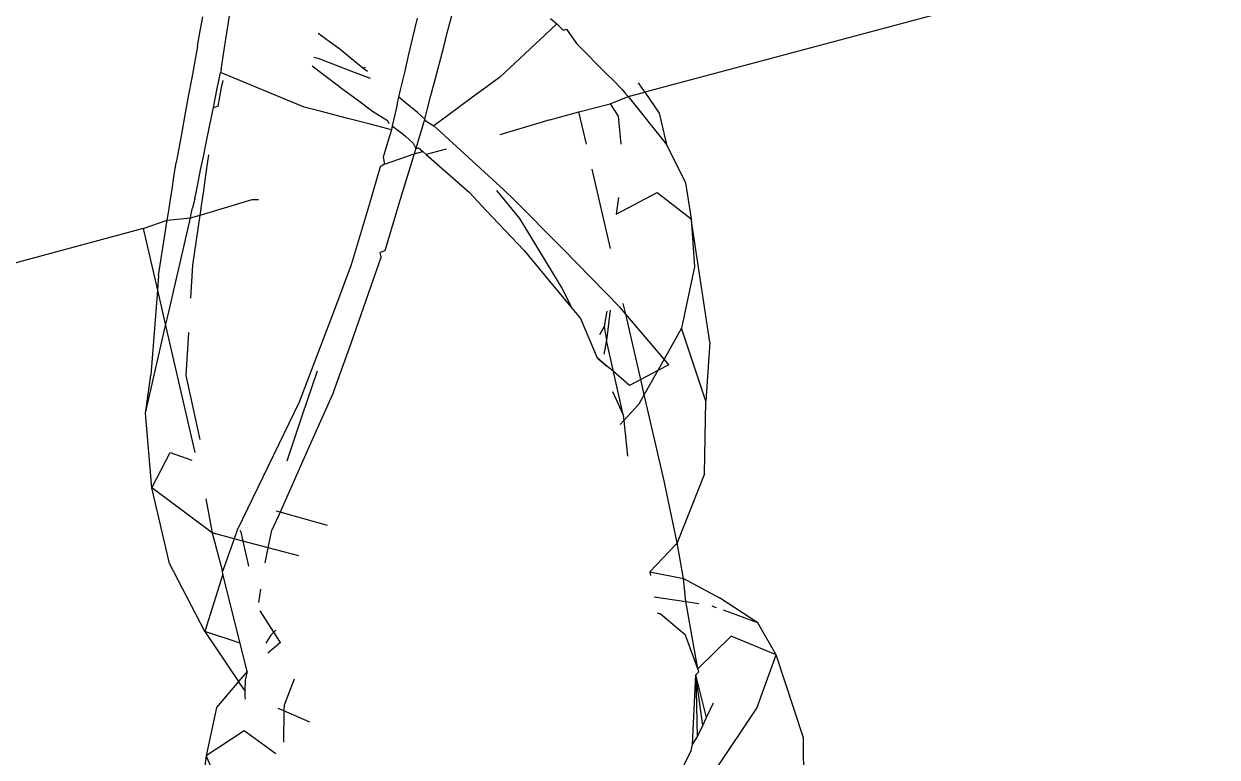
# Model space of a CAD drawing. Header units: inches. Extents: x 3324238 to 135265466, y -1036581 to 20094598.
# Drawn here: x 3354739.13 to 3354739.768, y -519085.614 to -519085.222 of the extents above; entities that cross this region are included whole.
import ezdxf

# ---------------------------------------------------------------- set-up
doc = ezdxf.new("R2010")
doc.units = ezdxf.units.IN
doc.header["$MEASUREMENT"] = 0
doc.layers.add('FURNITURE', color=32, linetype='Continuous', lineweight=13)

msp = doc.modelspace()

# ---------------------------------------------------------------- linework, layer by layer
for p, q in [((3354741.25269, -519084.7802, 0.00267), (3354739.46188, -519085.25834, 0.00267)), ((3354739.23898, -519085.22433, 0.00267), (3354739.2406, -519085.21414, 0.00267)), ((3354739.3564, -519085.22667, 0.00267), (3354739.35968, -519085.21415, 0.00267)), ((3354739.22387, -519085.22846, 0.00267), (3354739.22578, -519085.21811, 0.00267)), ((3354739.33819, -519085.22837, 0.00267), (3354739.34042, -519085.21883, 0.00267)), ((3354739.415, -519085.22189, 0.00267), (3354739.40876, -519085.2277, 0.00267)), ((3354739.41161, -519085.21899, 0.00267), (3354739.415, -519085.22189, 0.00267)), ((3354739.415, -519085.22189, 0.00267), (3354739.41825, -519085.22515, 0.00267)), ((3354739.22287, -519085.23387, 0.00267), (3354739.22387, -519085.22846, 0.00267)), ((3354739.23718, -519085.23565, 0.00267), (3354739.23898, -519085.22433, 0.00267)), ((3354739.29325, -519085.23126, 0.00267), (3354739.28738, -519085.227, 0.00267)), ((3354739.3357, -519085.23901, 0.00267), (3354739.33819, -519085.22837, 0.00267)), ((3354739.35447, -519085.23406, 0.00267), (3354739.3564, -519085.22667, 0.00267)), ((3354739.40876, -519085.2277, 0.00267), (3354739.39521, -519085.24028, 0.00267)), ((3354739.41825, -519085.22515, 0.00267), (3354739.42004, -519085.22467, 0.00267)), ((3354739.42004, -519085.22467, 0.00267), (3354739.42539, -519085.23231, 0.00267)), ((3354739.22287, -519085.23387, 0.00267), (3354739.22179, -519085.23977, 0.00267)), ((3354739.29891, -519085.23537, 0.00267), (3354739.29325, -519085.23126, 0.00267)), ((3354739.30217, -519085.23802, 0.00267), (3354739.29891, -519085.23537, 0.00267)), ((3354739.35217, -519085.24287, 0.00267), (3354739.35447, -519085.23406, 0.00267)), ((3354739.42539, -519085.23231, 0.00267), (3354739.43084, -519085.23777, 0.00267)), ((3354739.22179, -519085.23977, 0.00267), (3354739.21981, -519085.2506, 0.00267)), ((3354739.23546, -519085.24648, 0.00267), (3354739.23718, -519085.23565, 0.00267)), ((3354739.28499, -519085.2397, 0.00267), (3354739.28727, -519085.24022, 0.00267)), ((3354739.28727, -519085.24022, 0.00267), (3354739.29004, -519085.24128, 0.00267)), ((3354739.29004, -519085.24128, 0.00267), (3354739.30515, -519085.24707, 0.00267)), ((3354739.31129, -519085.24545, 0.00267), (3354739.30217, -519085.23802, 0.00267)), ((3354739.33363, -519085.24784, 0.00267), (3354739.3357, -519085.23901, 0.00267)), ((3354739.39521, -519085.24028, 0.00267), (3354739.38431, -519085.25042, 0.00267)), ((3354739.43084, -519085.23777, 0.00267), (3354739.43671, -519085.24367, 0.00267)), ((3354739.23348, -519085.25644, 0.00267), (3354739.23525, -519085.24778, 0.00267)), ((3354739.23546, -519085.24648, 0.00267), (3354739.23525, -519085.24778, 0.00267)), ((3354739.27996, -519085.26635, 0.00267), (3354739.23525, -519085.24778, 0.00267)), ((3354739.28412, -519085.24429, 0.00267), (3354739.29234, -519085.25045, 0.00267)), ((3354739.30515, -519085.24707, 0.00267), (3354739.31512, -519085.25089, 0.00267)), ((3354739.31129, -519085.24545, 0.00267), (3354739.31272, -519085.24507, 0.00267)), ((3354739.31368, -519085.24739, 0.00267), (3354739.31129, -519085.24545, 0.00267)), ((3354739.33146, -519085.25713, 0.00267), (3354739.33363, -519085.24784, 0.00267)), ((3354739.34969, -519085.25232, 0.00267), (3354739.35217, -519085.24287, 0.00267)), ((3354739.43671, -519085.24367, 0.00267), (3354739.44116, -519085.24813, 0.00267)), ((3354739.44116, -519085.24813, 0.00267), (3354739.44554, -519085.25252, 0.00267)), ((3354739.21981, -519085.2506, 0.00267), (3354739.21799, -519085.26059, 0.00267)), ((3354739.2358, -519085.25582, 0.00267), (3354739.23653, -519085.25206, 0.00267)), ((3354739.29234, -519085.25045, 0.00267), (3354739.30065, -519085.25668, 0.00267)), ((3354739.34766, -519085.26007, 0.00267), (3354739.34969, -519085.25232, 0.00267)), ((3354739.38431, -519085.25042, 0.00267), (3354739.36919, -519085.26156, 0.00267)), ((3354739.44554, -519085.25252, 0.00267), (3354739.44883, -519085.25583, 0.00267)), ((3354739.45839, -519085.25327, 0.00267), (3354739.46039, -519085.25618, 0.00267)), ((3354739.21799, -519085.26059, 0.00267), (3354739.21617, -519085.27054, 0.00267)), ((3354739.23141, -519085.26652, 0.00267), (3354739.23348, -519085.25644, 0.00267)), ((3354739.23386, -519085.26588, 0.00267), (3354739.2358, -519085.25582, 0.00267)), ((3354739.30065, -519085.25668, 0.00267), (3354739.30912, -519085.26304, 0.00267)), ((3354739.33053, -519085.2611, 0.00267), (3354739.33146, -519085.25713, 0.00267)), ((3354739.34564, -519085.2678, 0.00267), (3354739.34766, -519085.26007, 0.00267)), ((3354739.4434, -519085.26458, 0.00267), (3354739.45299, -519085.26072, 0.00267)), ((3354739.44883, -519085.25583, 0.00267), (3354739.44992, -519085.25692, 0.00267)), ((3354739.44992, -519085.25692, 0.00267), (3354739.45128, -519085.25861, 0.00267)), ((3354739.45128, -519085.25861, 0.00267), (3354739.45299, -519085.26072, 0.00267)), ((3354739.45299, -519085.26072, 0.00267), (3354739.46188, -519085.25834, 0.00267)), ((3354739.45299, -519085.26072, 0.00267), (3354739.47355, -519085.28623, 0.00267)), ((3354739.46039, -519085.25618, 0.00267), (3354739.46188, -519085.25834, 0.00267)), ((3354739.46188, -519085.25834, 0.00267), (3354739.46961, -519085.26955, 0.00267)), ((3354739.22951, -519085.27575, 0.00267), (3354739.23141, -519085.26652, 0.00267)), ((3354739.23141, -519085.26652, 0.00267), (3354739.23386, -519085.26588, 0.00267)), ((3354739.28837, -519085.26852, 0.00267), (3354739.27996, -519085.26635, 0.00267)), ((3354739.30912, -519085.26304, 0.00267), (3354739.31636, -519085.26847, 0.00267)), ((3354739.32964, -519085.2649, 0.00267), (3354739.32786, -519085.27251, 0.00267)), ((3354739.32964, -519085.2649, 0.00267), (3354739.33053, -519085.2611, 0.00267)), ((3354739.33382, -519085.26378, 0.00267), (3354739.33053, -519085.2611, 0.00267)), ((3354739.34045, -519085.26918, 0.00267), (3354739.33382, -519085.26378, 0.00267)), ((3354739.36919, -519085.26156, 0.00267), (3354739.35668, -519085.27078, 0.00267)), ((3354739.42677, -519085.2689, 0.00267), (3354739.4434, -519085.26458, 0.00267)), ((3354739.4434, -519085.26458, 0.00267), (3354739.44763, -519085.27124, 0.00267)), ((3354739.21617, -519085.27054, 0.00267), (3354739.21448, -519085.27979, 0.00267)), ((3354739.30251, -519085.27218, 0.00267), (3354739.28837, -519085.26852, 0.00267)), ((3354739.31597, -519085.27566, 0.00267), (3354739.30251, -519085.27218, 0.00267)), ((3354739.31636, -519085.26847, 0.00267), (3354739.32444, -519085.27342, 0.00267)), ((3354739.32444, -519085.27342, 0.00267), (3354739.3251, -519085.27503, 0.00267)), ((3354739.32786, -519085.27251, 0.00267), (3354739.32695, -519085.27641, 0.00267)), ((3354739.34436, -519085.2727, 0.00267), (3354739.34045, -519085.26918, 0.00267)), ((3354739.34436, -519085.2727, 0.00267), (3354739.3439, -519085.27421, 0.00267)), ((3354739.34436, -519085.2727, 0.00267), (3354739.34564, -519085.2678, 0.00267)), ((3354739.34512, -519085.27388, 0.00267), (3354739.34436, -519085.2727, 0.00267)), ((3354739.35668, -519085.27078, 0.00267), (3354739.3492, -519085.2763, 0.00267)), ((3354739.41118, -519085.27307, 0.00267), (3354739.38452, -519085.28111, 0.00267)), ((3354739.41118, -519085.27307, 0.00267), (3354739.42677, -519085.2689, 0.00267)), ((3354739.43076, -519085.28616, 0.00267), (3354739.42677, -519085.2689, 0.00267)), ((3354739.44763, -519085.27124, 0.00267), (3354739.44908, -519085.28619, 0.00267)), ((3354739.46961, -519085.26955, 0.00267), (3354739.47355, -519085.28623, 0.00267)), ((3354739.21448, -519085.27979, 0.00267), (3354739.21289, -519085.28847, 0.00267)), ((3354739.22771, -519085.28456, 0.00267), (3354739.22951, -519085.27575, 0.00267)), ((3354739.32649, -519085.27838, 0.00267), (3354739.31597, -519085.27566, 0.00267)), ((3354739.32649, -519085.27838, 0.00267), (3354739.32463, -519085.28466, 0.00267)), ((3354739.32695, -519085.27641, 0.00267), (3354739.32649, -519085.27838, 0.00267)), ((3354739.32695, -519085.27641, 0.00267), (3354739.32925, -519085.27814, 0.00267)), ((3354739.32925, -519085.27814, 0.00267), (3354739.33275, -519085.28076, 0.00267)), ((3354739.34213, -519085.28001, 0.00267), (3354739.34066, -519085.28483, 0.00267)), ((3354739.3439, -519085.27421, 0.00267), (3354739.34213, -519085.28001, 0.00267)), ((3354739.34512, -519085.27388, 0.00267), (3354739.3492, -519085.2763, 0.00267)), ((3354739.35076, -519085.27772, 0.00267), (3354739.3492, -519085.2763, 0.00267)), ((3354739.38679, -519085.31062, 0.00267), (3354739.35076, -519085.27772, 0.00267)), ((3354739.22604, -519085.29268, 0.00267), (3354739.22771, -519085.28456, 0.00267)), ((3354739.32463, -519085.28466, 0.00267), (3354739.3232, -519085.28952, 0.00267)), ((3354739.33275, -519085.28076, 0.00267), (3354739.33427, -519085.2821, 0.00267)), ((3354739.33427, -519085.2821, 0.00267), (3354739.33815, -519085.28551, 0.00267)), ((3354739.33815, -519085.28551, 0.00267), (3354739.33958, -519085.2884, 0.00267)), ((3354739.34066, -519085.28483, 0.00267), (3354739.33958, -519085.2884, 0.00267)), ((3354739.47355, -519085.28623, 0.00267), (3354739.48378, -519085.30673, 0.00267)), ((3354739.21289, -519085.28847, 0.00267), (3354739.21153, -519085.29594, 0.00267)), ((3354739.22457, -519085.29989, 0.00267), (3354739.22604, -519085.29268, 0.00267)), ((3354739.22796, -519085.29899, 0.00267), (3354739.22899, -519085.29189, 0.00267)), ((3354739.3232, -519085.28952, 0.00267), (3354739.32215, -519085.29304, 0.00267)), ((3354739.32278, -519085.29673, 0.00267), (3354739.33867, -519085.29137, 0.00267)), ((3354739.33867, -519085.29137, 0.00267), (3354739.33164, -519085.31447, 0.00267)), ((3354739.33958, -519085.2884, 0.00267), (3354739.33867, -519085.29137, 0.00267)), ((3354739.33867, -519085.29137, 0.00267), (3354739.34338, -519085.29011, 0.00267)), ((3354739.33958, -519085.2884, 0.00267), (3354739.341, -519085.28802, 0.00267)), ((3354739.341, -519085.28802, 0.00267), (3354739.34338, -519085.29011, 0.00267)), ((3354739.34338, -519085.29011, 0.00267), (3354739.34515, -519085.29167, 0.00267)), ((3354739.35587, -519085.28879, 0.00267), (3354739.34515, -519085.29167, 0.00267)), ((3354739.34515, -519085.29167, 0.00267), (3354739.36825, -519085.31198, 0.00267)), ((3354739.21033, -519085.30366, 0.00267), (3354739.21153, -519085.29594, 0.00267)), ((3354739.22701, -519085.30555, 0.00267), (3354739.22796, -519085.29899, 0.00267)), ((3354739.32061, -519085.29825, 0.00267), (3354739.31461, -519085.31852, 0.00267)), ((3354739.32278, -519085.29673, 0.00267), (3354739.32061, -519085.29825, 0.00267)), ((3354739.32215, -519085.29304, 0.00267), (3354739.32278, -519085.29673, 0.00267)), ((3354739.20929, -519085.3103, 0.00267), (3354739.21033, -519085.30366, 0.00267)), ((3354739.22319, -519085.30657, 0.00267), (3354739.22457, -519085.29989, 0.00267)), ((3354739.22625, -519085.31081, 0.00267), (3354739.22701, -519085.30555, 0.00267)), ((3354739.44362, -519085.34177, 0.00267), (3354739.43384, -519085.29949, 0.00267)), ((3354739.20848, -519085.31553, 0.00267), (3354739.20929, -519085.3103, 0.00267)), ((3354739.22141, -519085.31526, 0.00267), (3354739.2221, -519085.31191, 0.00267)), ((3354739.2221, -519085.31191, 0.00267), (3354739.22319, -519085.30657, 0.00267)), ((3354739.22554, -519085.3157, 0.00267), (3354739.22625, -519085.31081, 0.00267)), ((3354739.36825, -519085.31198, 0.00267), (3354739.37708, -519085.32136, 0.00267)), ((3354739.38274, -519085.31091, 0.00267), (3354739.39502, -519085.32583, 0.00267)), ((3354739.39156, -519085.31539, 0.00267), (3354739.38679, -519085.31062, 0.00267)), ((3354739.44668, -519085.32354, 0.00267), (3354739.46854, -519085.31187, 0.00267)), ((3354739.46854, -519085.31187, 0.00267), (3354739.48672, -519085.32598, 0.00267)), ((3354739.48378, -519085.30673, 0.00267), (3354739.48672, -519085.32598, 0.00267)), ((3354739.20771, -519085.32048, 0.00267), (3354739.20848, -519085.31553, 0.00267)), ((3354739.22141, -519085.31526, 0.00267), (3354739.22028, -519085.3202, 0.00267)), ((3354739.22433, -519085.32406, 0.00267), (3354739.25212, -519085.31564, 0.00267)), ((3354739.22508, -519085.31893, 0.00267), (3354739.22554, -519085.3157, 0.00267)), ((3354739.25212, -519085.31564, 0.00267), (3354739.25548, -519085.31571, 0.00267)), ((3354739.33164, -519085.31447, 0.00267), (3354739.32293, -519085.34306, 0.00267)), ((3354739.41791, -519085.34182, 0.00267), (3354739.39156, -519085.31539, 0.00267)), ((3354739.44787, -519085.31454, 0.00267), (3354739.44668, -519085.32354, 0.00267)), ((3354739.20673, -519085.32675, 0.00267), (3354739.20721, -519085.32369, 0.00267)), ((3354739.20721, -519085.32369, 0.00267), (3354739.20771, -519085.32048, 0.00267)), ((3354739.21907, -519085.32547, 0.00267), (3354739.21957, -519085.32331, 0.00267)), ((3354739.21907, -519085.32547, 0.00267), (3354739.22433, -519085.32406, 0.00267)), ((3354739.21957, -519085.32331, 0.00267), (3354739.22028, -519085.3202, 0.00267)), ((3354739.22048, -519085.3507, 0.00267), (3354739.22433, -519085.32406, 0.00267)), ((3354739.22433, -519085.32406, 0.00267), (3354739.22464, -519085.32195, 0.00267)), ((3354739.22464, -519085.32195, 0.00267), (3354739.22508, -519085.31893, 0.00267)), ((3354739.31461, -519085.31852, 0.00267), (3354739.30511, -519085.35059, 0.00267)), ((3354739.37708, -519085.32136, 0.00267), (3354739.39745, -519085.343, 0.00267)), ((3354739.19391, -519085.33122, 0.00267), (3354739.20673, -519085.32675, 0.00267)), ((3354739.20214, -519085.35625, 0.00267), (3354739.20673, -519085.32675, 0.00267)), ((3354739.20673, -519085.32675, 0.00267), (3354739.21907, -519085.32547, 0.00267)), ((3354739.20718, -519085.37737, 0.00267), (3354739.21907, -519085.32547, 0.00267)), ((3354739.39502, -519085.32583, 0.00267), (3354739.3981, -519085.33089, 0.00267)), ((3354739.3981, -519085.33089, 0.00267), (3354739.4176, -519085.36296, 0.00267)), ((3354739.48672, -519085.32598, 0.00267), (3354739.48846, -519085.35157, 0.00267)), ((3354739.49668, -519085.39194, 0.00267), (3354739.48672, -519085.32598, 0.00267)), ((3354739.19391, -519085.33122, 0.00267), (3354737.45895, -519085.79749, 0.00267)), ((3354739.19391, -519085.33122, 0.00267), (3354739.20151, -519085.36411, 0.00267)), ((3354739.32293, -519085.34306, 0.00267), (3354739.32051, -519085.34408, 0.00267)), ((3354739.39745, -519085.343, 0.00267), (3354739.40916, -519085.35709, 0.00267)), ((3354739.44878, -519085.3734, 0.00267), (3354739.41791, -519085.34182, 0.00267)), ((3354739.3051, -519085.39234, 0.00267), (3354739.32105, -519085.34641, 0.00267)), ((3354739.32105, -519085.34641, 0.00267), (3354739.32051, -519085.34408, 0.00267)), ((3354739.20214, -519085.35625, 0.00267), (3354739.20151, -519085.36411, 0.00267)), ((3354739.21938, -519085.36847, 0.00267), (3354739.22048, -519085.3507, 0.00267)), ((3354739.30511, -519085.35059, 0.00267), (3354739.29615, -519085.37451, 0.00267)), ((3354739.48846, -519085.35157, 0.00267), (3354739.48159, -519085.38433, 0.00267)), ((3354739.40916, -519085.35709, 0.00267), (3354739.42317, -519085.37392, 0.00267)), ((3354739.4176, -519085.36296, 0.00267), (3354739.42317, -519085.37392, 0.00267)), ((3354739.20151, -519085.36411, 0.00267), (3354739.19787, -519085.40944, 0.00267)), ((3354739.20151, -519085.36411, 0.00267), (3354739.20588, -519085.38302, 0.00267)), ((3354739.29615, -519085.37451, 0.00267), (3354739.27715, -519085.42391, 0.00267)), ((3354739.42317, -519085.37392, 0.00267), (3354739.42756, -519085.3792, 0.00267)), ((3354739.44174, -519085.37533, 0.00267), (3354739.44016, -519085.38354, 0.00267)), ((3354739.44345, -519085.37486, 0.00267), (3354739.44147, -519085.39094, 0.00267)), ((3354739.45173, -519085.37687, 0.00267), (3354739.44878, -519085.3734, 0.00267)), ((3354739.45173, -519085.37687, 0.00267), (3354739.45041, -519085.37115, 0.00267)), ((3354739.20588, -519085.38302, 0.00267), (3354739.20718, -519085.37737, 0.00267)), ((3354739.42756, -519085.3792, 0.00267), (3354739.43652, -519085.40021, 0.00267)), ((3354739.4598, -519085.4118, 0.00267), (3354739.45173, -519085.37687, 0.00267)), ((3354739.47223, -519085.401, 0.00267), (3354739.45173, -519085.37687, 0.00267)), ((3354739.1951, -519085.42988, 0.00267), (3354739.20588, -519085.38302, 0.00267)), ((3354739.20588, -519085.38302, 0.00267), (3354739.22155, -519085.45082, 0.00267)), ((3354739.21685, -519085.40975, 0.00267), (3354739.21826, -519085.38671, 0.00267)), ((3354739.44016, -519085.38354, 0.00267), (3354739.43774, -519085.38799, 0.00267)), ((3354739.44016, -519085.38354, 0.00267), (3354739.44147, -519085.39094, 0.00267)), ((3354739.48159, -519085.38433, 0.00267), (3354739.47223, -519085.401, 0.00267)), ((3354739.49459, -519085.4235, 0.00267), (3354739.48159, -519085.38433, 0.00267)), ((3354739.29563, -519085.41853, 0.00267), (3354739.3051, -519085.39234, 0.00267)), ((3354739.44147, -519085.39094, 0.00267), (3354739.44011, -519085.39824, 0.00267)), ((3354739.44522, -519085.40764, 0.00267), (3354739.44147, -519085.39094, 0.00267)), ((3354739.49668, -519085.39194, 0.00267), (3354739.49459, -519085.4235, 0.00267)), ((3354739.43652, -519085.40021, 0.00267), (3354739.44155, -519085.40451, 0.00267)), ((3354739.44155, -519085.40451, 0.00267), (3354739.43652, -519085.40021, 0.00267)), ((3354739.47223, -519085.401, 0.00267), (3354739.46883, -519085.40706, 0.00267)), ((3354739.47473, -519085.40395, 0.00267), (3354739.47223, -519085.401, 0.00267)), ((3354739.27886, -519085.43133, 0.00267), (3354739.287, -519085.40725, 0.00267)), ((3354739.44522, -519085.40764, 0.00267), (3354739.44155, -519085.40451, 0.00267)), ((3354739.46883, -519085.40706, 0.00267), (3354739.4598, -519085.4118, 0.00267)), ((3354739.46883, -519085.40706, 0.00267), (3354739.46166, -519085.41983, 0.00267)), ((3354739.47473, -519085.40395, 0.00267), (3354739.46883, -519085.40706, 0.00267)), ((3354739.1951, -519085.42988, 0.00267), (3354739.19787, -519085.40944, 0.00267)), ((3354739.22439, -519085.44388, 0.00267), (3354739.21685, -519085.40975, 0.00267)), ((3354739.45039, -519085.43067, 0.00267), (3354739.44522, -519085.40764, 0.00267)), ((3354739.45378, -519085.41497, 0.00267), (3354739.44522, -519085.40764, 0.00267)), ((3354739.4598, -519085.4118, 0.00267), (3354739.45378, -519085.41497, 0.00267)), ((3354739.46166, -519085.41983, 0.00267), (3354739.4598, -519085.4118, 0.00267)), ((3354739.29563, -519085.41853, 0.00267), (3354739.28264, -519085.44768, 0.00267)), ((3354739.44472, -519085.41823, 0.00267), (3354739.45039, -519085.43067, 0.00267)), ((3354739.46166, -519085.41983, 0.00267), (3354739.45871, -519085.42507, 0.00267)), ((3354739.47233, -519085.46601, 0.00267), (3354739.46166, -519085.41983, 0.00267)), ((3354739.27715, -519085.42391, 0.00267), (3354739.24402, -519085.49226, 0.00267)), ((3354739.45871, -519085.42507, 0.00267), (3354739.45072, -519085.4338, 0.00267)), ((3354739.49394, -519085.46225, 0.00267), (3354739.49459, -519085.4235, 0.00267)), ((3354739.19852, -519085.46971, 0.00267), (3354739.1951, -519085.42988, 0.00267)), ((3354739.27079, -519085.45521, 0.00267), (3354739.27886, -519085.43133, 0.00267)), ((3354739.45039, -519085.43067, 0.00267), (3354739.45072, -519085.4338, 0.00267)), ((3354739.45072, -519085.4338, 0.00267), (3354739.44881, -519085.43589, 0.00267)), ((3354739.45072, -519085.4338, 0.00267), (3354739.45271, -519085.4528, 0.00267)), ((3354739.19852, -519085.46971, 0.00267), (3354739.20828, -519085.45085, 0.00267)), ((3354739.20828, -519085.45085, 0.00267), (3354739.21989, -519085.45487, 0.00267)), ((3354739.28264, -519085.44768, 0.00267), (3354739.26704, -519085.48268, 0.00267)), ((3354739.49394, -519085.46225, 0.00267), (3354739.47931, -519085.49902, 0.00267)), ((3354739.2308, -519085.4938, 0.00267), (3354739.19852, -519085.46971, 0.00267)), ((3354739.20787, -519085.51016, 0.00267), (3354739.19852, -519085.46971, 0.00267)), ((3354739.47931, -519085.49902, 0.00267), (3354739.47233, -519085.46601, 0.00267)), ((3354739.22729, -519085.47567, 0.00267), (3354739.2308, -519085.4938, 0.00267)), ((3354739.26704, -519085.48268, 0.00267), (3354739.2627, -519085.4924, 0.00267)), ((3354739.26704, -519085.48268, 0.00267), (3354739.26495, -519085.48209, 0.00267)), ((3354739.2924, -519085.48991, 0.00267), (3354739.26704, -519085.48268, 0.00267)), ((3354739.2308, -519085.4938, 0.00267), (3354739.23624, -519085.51437, 0.00267)), ((3354739.24254, -519085.49691, 0.00267), (3354739.2308, -519085.4938, 0.00267)), ((3354739.24254, -519085.49691, 0.00267), (3354739.23624, -519085.51437, 0.00267)), ((3354739.24402, -519085.49226, 0.00267), (3354739.24254, -519085.49691, 0.00267)), ((3354739.24713, -519085.49813, 0.00267), (3354739.24254, -519085.49691, 0.00267)), ((3354739.24546, -519085.49227, 0.00267), (3354739.24606, -519085.49343, 0.00267)), ((3354739.24606, -519085.49343, 0.00267), (3354739.24713, -519085.49813, 0.00267)), ((3354739.26074, -519085.50173, 0.00267), (3354739.2627, -519085.4924, 0.00267)), ((3354739.24713, -519085.49813, 0.00267), (3354739.25018, -519085.51152, 0.00267)), ((3354739.26074, -519085.50173, 0.00267), (3354739.24713, -519085.49813, 0.00267)), ((3354739.25905, -519085.5097, 0.00267), (3354739.26074, -519085.50173, 0.00267)), ((3354739.27698, -519085.50603, 0.00267), (3354739.26074, -519085.50173, 0.00267)), ((3354739.47843, -519085.50009, 0.00267), (3354739.46462, -519085.51457, 0.00267)), ((3354739.47931, -519085.49902, 0.00267), (3354739.47843, -519085.50009, 0.00267)), ((3354739.48255, -519085.51813, 0.00267), (3354739.47931, -519085.49902, 0.00267)), ((3354739.22678, -519085.54643, 0.00267), (3354739.20787, -519085.51016, 0.00267)), ((3354739.2365, -519085.51586, 0.00267), (3354739.22678, -519085.54643, 0.00267)), ((3354739.2365, -519085.51586, 0.00267), (3354739.23624, -519085.51437, 0.00267)), ((3354739.24566, -519085.55274, 0.00267), (3354739.2365, -519085.51586, 0.00267)), ((3354739.46462, -519085.51457, 0.00267), (3354739.46497, -519085.51652, 0.00267)), ((3354739.46462, -519085.51457, 0.00267), (3354739.48255, -519085.51813, 0.00267)), ((3354739.48255, -519085.51813, 0.00267), (3354739.50195, -519085.52856, 0.00267)), ((3354739.48386, -519085.53046, 0.00267), (3354739.48255, -519085.51813, 0.00267)), ((3354739.25561, -519085.531, 0.00267), (3354739.25676, -519085.52388, 0.00267)), ((3354739.46702, -519085.52795, 0.00267), (3354739.48386, -519085.53046, 0.00267)), ((3354739.52233, -519085.54182, 0.00267), (3354739.50195, -519085.52856, 0.00267)), ((3354739.48386, -519085.53046, 0.00267), (3354739.4909, -519085.53151, 0.00267)), ((3354739.48436, -519085.53326, 0.00267), (3354739.48386, -519085.53046, 0.00267)), ((3354739.48652, -519085.54533, 0.00267), (3354739.48436, -519085.53326, 0.00267)), ((3354739.50034, -519085.5338, 0.00267), (3354739.49794, -519085.53293, 0.00267)), ((3354739.52233, -519085.54182, 0.00267), (3354739.50395, -519085.53512, 0.00267)), ((3354739.26367, -519085.54675, 0.00267), (3354739.2564, -519085.53545, 0.00267)), ((3354739.46853, -519085.53644, 0.00267), (3354739.47024, -519085.53703, 0.00267)), ((3354739.4837, -519085.5484, 0.00267), (3354739.47024, -519085.53703, 0.00267)), ((3354739.22678, -519085.54643, 0.00267), (3354739.24487, -519085.57324, 0.00267)), ((3354739.24566, -519085.55274, 0.00267), (3354739.22678, -519085.54643, 0.00267)), ((3354739.26367, -519085.54675, 0.00267), (3354739.26201, -519085.54834, 0.00267)), ((3354739.26481, -519085.54567, 0.00267), (3354739.26367, -519085.54675, 0.00267)), ((3354739.26727, -519085.55233, 0.00267), (3354739.26367, -519085.54675, 0.00267)), ((3354739.49029, -519085.56643, 0.00267), (3354739.48652, -519085.54533, 0.00267)), ((3354739.53216, -519085.55891, 0.00267), (3354739.52233, -519085.54182, 0.00267)), ((3354739.24948, -519085.56786, 0.00267), (3354739.24566, -519085.55274, 0.00267)), ((3354739.26201, -519085.54834, 0.00267), (3354739.2595, -519085.55275, 0.00267)), ((3354739.26727, -519085.55233, 0.00267), (3354739.26045, -519085.5581, 0.00267)), ((3354739.49029, -519085.56643, 0.00267), (3354739.4837, -519085.5484, 0.00267)), ((3354739.50813, -519085.54887, 0.00267), (3354739.49029, -519085.56643, 0.00267)), ((3354739.53216, -519085.55891, 0.00267), (3354739.50813, -519085.54887, 0.00267)), ((3354739.52176, -519085.58735, 0.00267), (3354739.53216, -519085.55891, 0.00267)), ((3354739.54673, -519085.60319, 0.00267), (3354739.53216, -519085.55891, 0.00267)), ((3354739.49029, -519085.56643, 0.00267), (3354739.49061, -519085.56821, 0.00267)), ((3354739.24487, -519085.57324, 0.00267), (3354739.23298, -519085.5871, 0.00267)), ((3354739.24948, -519085.56786, 0.00267), (3354739.24487, -519085.57324, 0.00267)), ((3354739.24812, -519085.57806, 0.00267), (3354739.24487, -519085.57324, 0.00267)), ((3354739.2484, -519085.57246, 0.00267), (3354739.24812, -519085.57806, 0.00267)), ((3354739.24948, -519085.56786, 0.00267), (3354739.2484, -519085.57246, 0.00267)), ((3354739.27448, -519085.57187, 0.00267), (3354739.26915, -519085.58576, 0.00267)), ((3354739.48738, -519085.60676, 0.00267), (3354739.4893, -519085.56967, 0.00267)), ((3354739.4893, -519085.56967, 0.00267), (3354739.49061, -519085.56821, 0.00267)), ((3354739.4893, -519085.56967, 0.00267), (3354739.49001, -519085.60296, 0.00267)), ((3354739.49296, -519085.59667, 0.00267), (3354739.4893, -519085.56967, 0.00267)), ((3354739.49495, -519085.59245, 0.00267), (3354739.4893, -519085.56967, 0.00267)), ((3354739.24812, -519085.57806, 0.00267), (3354739.24819, -519085.58121, 0.00267)), ((3354739.24819, -519085.58121, 0.00267), (3354739.24844, -519085.58258, 0.00267)), ((3354739.26915, -519085.58576, 0.00267), (3354739.26911, -519085.58891, 0.00267)), ((3354739.49495, -519085.59245, 0.00267), (3354739.49867, -519085.58454, 0.00267)), ((3354739.23298, -519085.5871, 0.00267), (3354739.22748, -519085.61289, 0.00267)), ((3354739.26911, -519085.58891, 0.00267), (3354739.26599, -519085.58758, 0.00267)), ((3354739.26911, -519085.58891, 0.00267), (3354739.26893, -519085.60552, 0.00267)), ((3354739.28296, -519085.59482, 0.00267), (3354739.26911, -519085.58891, 0.00267)), ((3354739.49296, -519085.59667, 0.00267), (3354739.49495, -519085.59245, 0.00267)), ((3354739.49989, -519085.62011, 0.00267), (3354739.52176, -519085.58735, 0.00267)), ((3354739.49001, -519085.60296, 0.00267), (3354739.49296, -519085.59667, 0.00267)), ((3354739.24775, -519085.59961, 0.00267), (3354739.22748, -519085.61289, 0.00267)), ((3354739.26472, -519085.61184, 0.00267), (3354739.24775, -519085.59961, 0.00267)), ((3354739.48738, -519085.60676, 0.00267), (3354739.49001, -519085.60296, 0.00267)), ((3354739.54699, -519085.62952, 0.00267), (3354739.54673, -519085.60319, 0.00267)), ((3354739.48307, -519085.61771, 0.00267), (3354739.48671, -519085.60998, 0.00267)), ((3354739.48671, -519085.60998, 0.00267), (3354739.48738, -519085.60676, 0.00267)), ((3354739.22748, -519085.61289, 0.00267), (3354739.22194, -519085.65514, 0.00267)), ((3354739.22748, -519085.61289, 0.00267), (3354739.23984, -519085.64207, 0.00267))]:
    msp.add_line(p, q)
at = {"layer": 'FURNITURE', "lineweight": 30}
msp.add_arc((3354732.75313, -519086.61744, 0.00267), 12.0161, 2.966283, 177.033717, dxfattribs=at)

doc.saveas('drawing.dxf')
